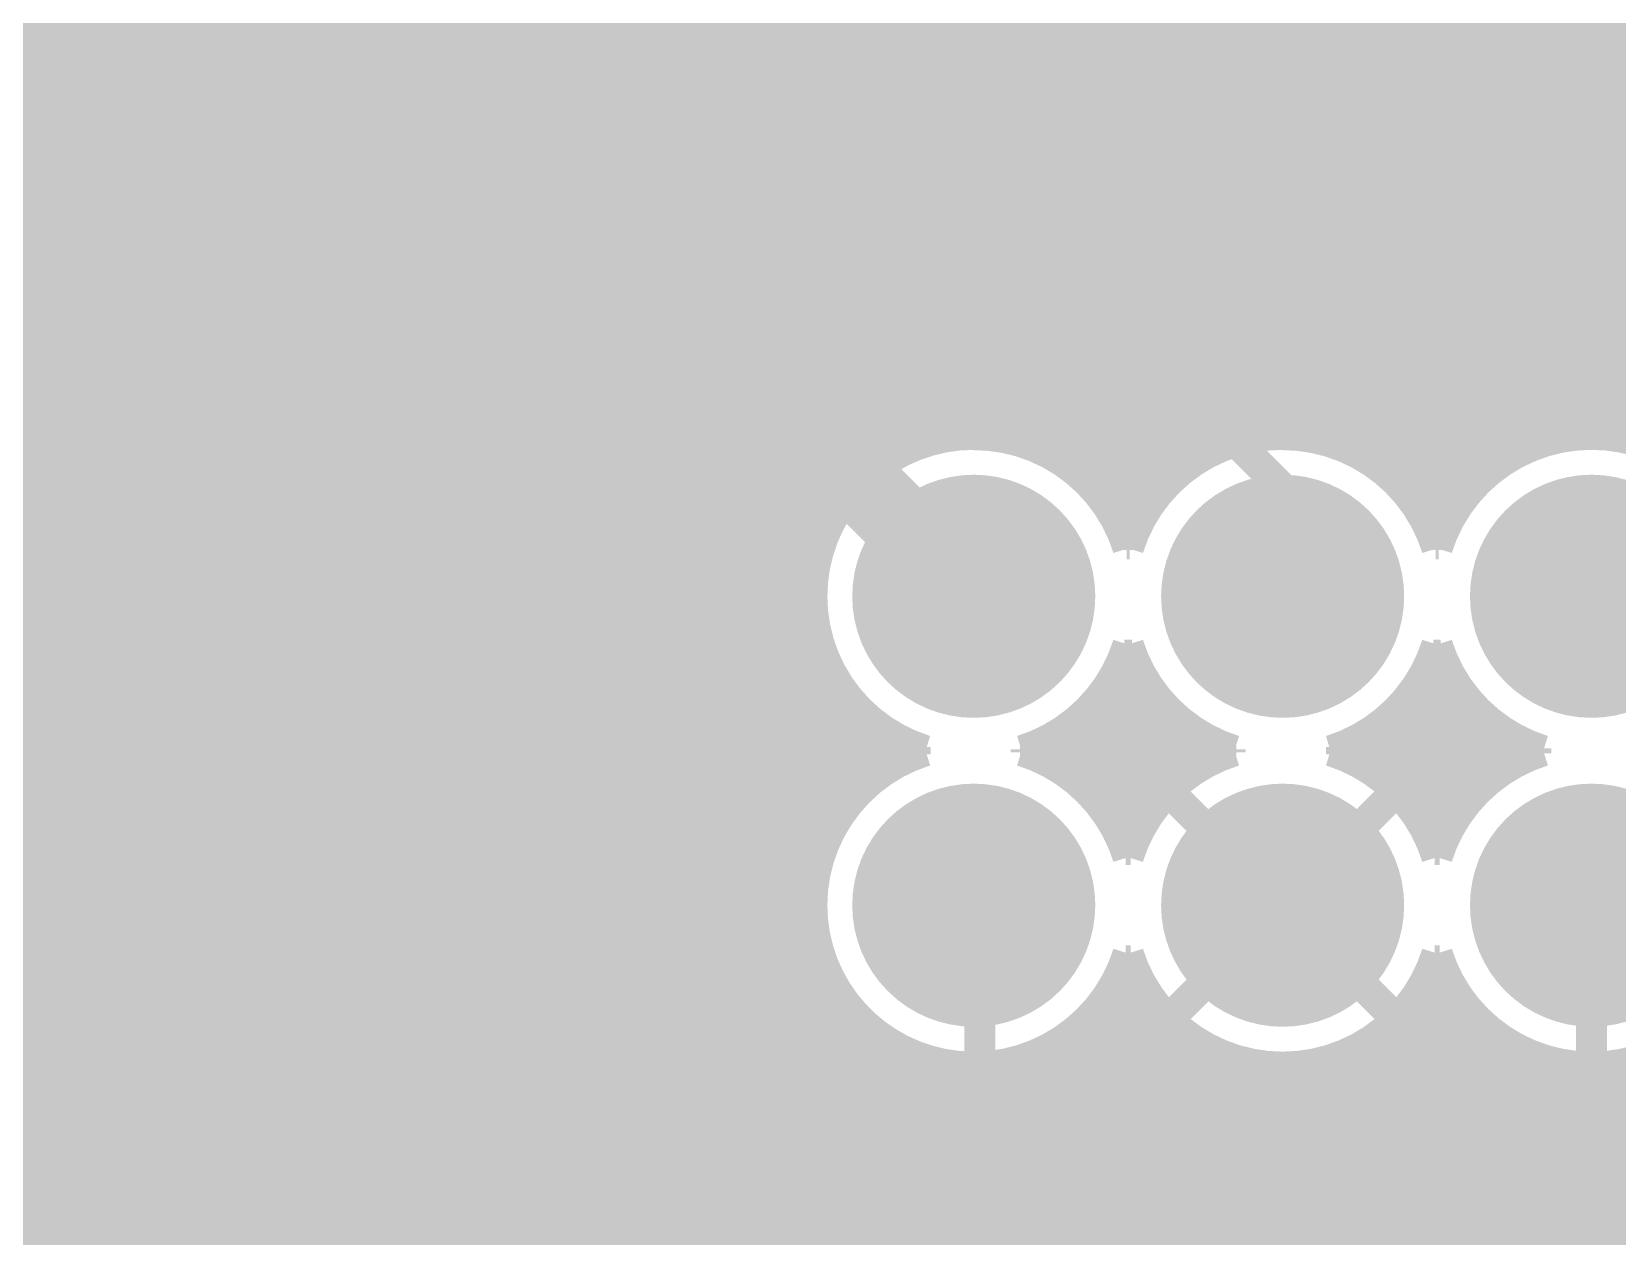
# Model space of a CAD drawing. Extents: x -5 to 208, y -5 to 206.
# Drawn here: x 30.35 to 43.39, y 139.52 to 149.42 of the extents above; entities that cross this region are included whole.
import ezdxf

# ---------------------------------------------------------------- set-up
doc = ezdxf.new("R2010")
doc.units = 0
doc.header["$MEASUREMENT"] = 0
doc.layers.get('0').update_dxf_attribs({"linetype": 'CONTINUOUS'})
for name, color, linetype in [('22-301-0_BOT', 7, 'CONTINUOUS'), ('22-301-0_DRD', 7, 'CONTINUOUS'), ('22-301-0_IN1', 1, 'CONTINUOUS'), ('22-301-0_IN2', 4, 'CONTINUOUS'), ('22-301-0_SMB', 3, 'CONTINUOUS'), ('22-301-0_SMT', 5, 'CONTINUOUS'), ('22-301-0_SST', 10, 'CONTINUOUS'), ('22-301-0_TOP', 14, 'CONTINUOUS'), ('THRUHOLE_TAP', 11, 'CONTINUOUS')]:
    doc.layers.add(name, color=color, linetype=linetype)

# ---------------------------------------------------------------- blocks, each defined once
blk = doc.blocks.new('ROUND_28')
at = {"const_width": 0.99949}
blk.add_lwpolyline([(-0.499744, 0, 1), (0.499744, 0, 1)], format="xyb", close=True, dxfattribs=at)
blk = doc.blocks.new('ROUND_80')
at = {"const_width": 0.54991}
blk.add_lwpolyline([(-0.274954, 0, 1), (0.274954, 0, 1)], format="xyb", close=True, dxfattribs=at)

msp = doc.modelspace()

# ---------------------------------------------------------------- linework, layer by layer
at = {"layer": '22-301-0_BOT', "const_width": 0.254}
for points in [[(56.134, 149.2885), (0.86614, 149.2885)], [(30.2768, 149.2885), (30.2768, 139.13612)], [(30.5054, 149.2885), (30.5054, 139.15898)], [(30.734, 149.2885), (30.734, 139.12088)], [(30.9626, 149.2885), (30.9626, 139.01166)], [(31.1912, 149.2885), (31.1912, 138.78306)], [(31.4198, 149.2885), (31.4198, 93.44406)], [(31.6484, 149.2885), (31.6484, 93.21546)], [(31.877, 149.2885), (31.877, 92.98686)], [(32.1056, 149.2885), (32.1056, 92.75826)], [(32.3342, 149.2885), (32.3342, 92.52966)], [(32.5628, 149.2885), (32.5628, 92.09278)], [(32.7914, 149.2885), (32.7914, 84.07146)], [(33.02, 149.2885), (33.02, 84.77758)], [(33.2486, 149.2885), (33.2486, 84.95538)], [(33.4772, 149.2885), (33.4772, 85.0392)], [(33.7058, 149.2885), (33.7058, 85.05698)], [(33.9344, 149.2885), (33.9344, 85.01126)], [(34.163, 149.2885), (34.163, 84.89188)], [(34.3916, 149.2885), (34.3916, 86.9823)], [(34.6202, 149.2885), (34.6202, 87.17788)], [(34.8488, 149.2885), (34.8488, 87.26932)], [(35.0774, 149.2885), (35.0774, 87.29218)], [(35.306, 149.2885), (35.306, 87.25408)], [(35.5346, 149.2885), (35.5346, 133.69036)], [(35.7632, 149.2885), (35.7632, 146.35226)], [(35.9918, 149.2885), (35.9918, 146.61642)], [(36.2204, 149.2885), (36.2204, 146.84502)], [(36.449, 149.2885), (36.449, 147.07362)], [(36.6776, 149.2885), (36.6776, 147.30222)], [(36.9062, 149.2885), (36.9062, 147.49526)], [(37.1348, 149.2885), (37.1348, 147.56892)], [(37.3634, 149.2885), (37.3634, 147.574)], [(37.592, 149.2885), (37.592, 147.574)], [(37.8206, 149.2885), (37.8206, 147.574)], [(38.0492, 149.2885), (38.0492, 147.574)], [(38.2778, 149.2885), (38.2778, 147.574)], [(38.5064, 149.2885), (38.5064, 147.574)], [(38.735, 149.2885), (38.735, 147.574)], [(38.9636, 149.2885), (38.9636, 147.574)], [(39.1922, 149.2885), (39.1922, 147.574)], [(39.4208, 149.2885), (39.4208, 147.57146)], [(39.6494, 149.2885), (39.6494, 147.50796)], [(39.878, 149.2885), (39.878, 147.32762)], [(40.1066, 149.2885), (40.1066, 147.09902)], [(40.3352, 149.2885), (40.3352, 146.87042)], [(40.5638, 149.2885), (40.5638, 146.64182)], [(40.7924, 149.2885), (40.7924, 146.41322)], [(41.021, 149.2885), (41.021, 146.23796)], [(41.2496, 149.2885), (41.2496, 146.15922)], [(41.4782, 149.2885), (41.4782, 146.03222)], [(41.7068, 149.2885), (41.7068, 145.84426)], [(41.9354, 149.2885), (41.9354, 145.6309)], [(42.164, 149.2885), (42.164, 145.89506)], [(42.3926, 149.2885), (42.3926, 146.06524)], [(42.6212, 149.2885), (42.6212, 146.17954)], [(42.8498, 149.2885), (42.8498, 146.25066)], [(43.0784, 149.2885), (43.0784, 146.28368)], [(43.307, 149.2885), (43.307, 146.28114)], [(56.134, 149.098), (-3.556, 149.098)], [(56.134, 148.8694), (13.67536, 148.8694)], [(56.16702, 148.6408), (13.98524, 148.6408)], [(56.30418, 148.4122), (14.17066, 148.4122)], [(62.738, 148.1836), (14.39926, 148.1836)], [(62.738, 147.955), (14.62786, 147.955)], [(62.738, 147.7264), (14.85646, 147.7264)], [(36.90874, 147.4978), (15.08506, 147.4978)], [(39.37, 147.574), (37.211, 147.574)], [(62.738, 147.4978), (39.67226, 147.4978)], [(36.76142, 147.38858), (35.8775, 146.50212)], [(39.82212, 147.3835), (40.95242, 146.25574)], [(36.64204, 147.2692), (15.31366, 147.2692)], [(62.738, 147.2692), (39.93642, 147.2692)], [(36.41344, 147.0406), (15.54226, 147.0406)], [(62.738, 147.0406), (40.16502, 147.0406)], [(40.64, 144.78), (40.64, 145.669), (39.37, 146.939), (37.211, 146.939), (36.322, 146.05), (36.322, 133.35)], [(36.18484, 146.812), (15.76324, 146.812)], [(62.738, 146.812), (40.39362, 146.812)], [(35.95624, 146.5834), (15.89024, 146.5834)], [(62.738, 146.5834), (40.62222, 146.5834)], [(35.76574, 146.3548), (15.93596, 146.3548)], [(62.738, 146.3548), (40.85082, 146.3548)], [(35.69208, 146.1262), (15.9385, 146.1262)], [(35.687, 146.05), (35.687, 133.92658)], [(42.49928, 146.1262), (41.31818, 146.1262)], [(35.687, 145.8976), (15.9385, 145.8976)], [(42.16654, 145.8976), (41.65092, 145.8976)], [(35.687, 145.669), (15.9385, 145.669)], [(41.9608, 145.669), (41.85666, 145.669)], [(35.687, 145.4404), (15.9385, 145.4404)], [(35.687, 145.2118), (15.9385, 145.2118)], [(35.687, 144.9832), (15.9385, 144.9832)], [(35.687, 144.7546), (15.9385, 144.7546)], [(43.18, 144.78), (44.831, 143.129), (44.831, 141.478), (43.942, 140.589), (43.942, 126.746)], [(35.687, 144.526), (15.9385, 144.526)], [(35.687, 144.2974), (15.9385, 144.2974)], [(35.687, 144.0688), (15.9385, 144.0688)], [(35.687, 143.8402), (15.9385, 143.8402)], [(39.46144, 143.8402), (39.27856, 143.8402)], [(39.4208, 143.891), (39.4208, 143.12646)], [(42.00144, 143.8402), (41.81856, 143.8402)], [(41.9354, 143.9291), (41.9354, 143.0909)], [(39.1922, 143.74114), (39.1922, 143.27886)], [(41.7068, 143.7132), (41.7068, 143.30426)], [(35.687, 143.6116), (15.9639, 143.6116)], [(39.6875, 143.6116), (39.0525, 143.6116)], [(39.6494, 143.64208), (39.6494, 143.37538)], [(42.2275, 143.6116), (41.5925, 143.6116)], [(42.164, 143.66494), (42.164, 143.35506)], [(38.9636, 143.54302), (38.9636, 143.47444)], [(41.4782, 143.52524), (41.4782, 143.49222)], [(35.687, 143.383), (15.96136, 143.383)], [(39.65702, 143.383), (39.08298, 143.383)], [(39.5732, 143.3068), (40.64, 142.24)], [(41.7068, 143.3068), (40.64, 142.24)], [(42.19702, 143.383), (41.62298, 143.383)], [(35.687, 143.1544), (15.89278, 143.1544)], [(39.44112, 143.1544), (39.29888, 143.1544)], [(41.98112, 143.1544), (41.83888, 143.1544)], [(35.687, 142.9258), (15.74038, 142.9258)], [(35.687, 142.6972), (15.46606, 142.6972)], [(35.687, 142.4686), (15.23746, 142.4686)], [(35.687, 142.24), (15.0495, 142.24)], [(38.1508, 133.4262), (38.1508, 142.1892), (38.1, 142.24)], [(39.5732, 141.1732), (40.64, 142.24)], [(41.7068, 141.1732), (40.64, 142.24)], [(43.18, 142.24), (43.18, 131.7244)], [(35.687, 142.0114), (15.0495, 142.0114)], [(35.687, 141.7828), (15.0495, 141.7828)], [(35.687, 141.5542), (15.0495, 141.5542)], [(39.4208, 141.351), (39.4208, 94.83598)], [(41.9354, 141.3891), (41.9354, 90.62466)], [(35.687, 141.3256), (15.0495, 141.3256)], [(36.957, 141.25702), (36.957, 133.92658)], [(39.44112, 141.3256), (39.29888, 141.3256)], [(41.98112, 141.3256), (41.83888, 141.3256)], [(35.687, 141.097), (15.0495, 141.097)], [(37.11702, 141.097), (36.957, 141.097)], [(39.65702, 141.097), (39.08298, 141.097)], [(39.1922, 141.20114), (39.1922, 94.8182)], [(39.6494, 141.10208), (39.6494, 94.79026)], [(42.19702, 141.097), (41.62298, 141.097)], [(41.7068, 141.1732), (41.7068, 90.39606)], [(42.164, 141.12494), (42.164, 90.73388)], [(37.1348, 141.08176), (37.1348, 133.62432)], [(38.9636, 141.00302), (38.9636, 133.70052)], [(41.4782, 140.98524), (41.4782, 71.6915)], [(35.687, 140.8684), (15.0495, 140.8684)], [(37.47262, 140.8684), (36.957, 140.8684)], [(37.3634, 140.92428), (37.3634, 133.76656)], [(37.5158, 140.85062), (37.5158, 134.00278)], [(38.7858, 140.89634), (38.7858, 134.00278)], [(40.01262, 140.8684), (38.7858, 140.8684)], [(39.878, 140.93952), (39.878, 94.67088)], [(40.1066, 140.8303), (40.1066, 94.41942)], [(41.2496, 140.86078), (41.2496, 71.6915)], [(42.545, 140.8684), (41.26484, 140.8684)], [(42.3926, 140.95476), (42.3926, 132.06476)], [(42.545, 140.87094), (42.545, 132.30098)], [(40.3352, 140.76172), (40.3352, 72.54494)], [(40.5638, 140.73378), (40.5638, 72.40524)], [(40.7924, 140.73886), (40.7924, 72.09536)], [(41.021, 140.7795), (41.021, 71.6915)], [(35.687, 140.6398), (15.0495, 140.6398)], [(37.5158, 140.6398), (36.957, 140.6398)], [(42.545, 140.6398), (38.7858, 140.6398)], [(35.687, 140.4112), (15.0495, 140.4112)], [(37.5158, 140.4112), (36.957, 140.4112)], [(42.545, 140.4112), (38.7858, 140.4112)], [(35.687, 140.1826), (15.0495, 140.1826)], [(37.5158, 140.1826), (36.957, 140.1826)], [(42.545, 140.1826), (38.7858, 140.1826)], [(35.687, 139.954), (15.0495, 139.954)], [(37.5158, 139.954), (36.957, 139.954)], [(42.545, 139.954), (38.7858, 139.954)], [(35.687, 139.7254), (17.10436, 139.7254)], [(37.5158, 139.7254), (36.957, 139.7254)], [(42.545, 139.7254), (38.7858, 139.7254)], [(35.687, 139.4968), (17.41424, 139.4968)], [(37.5158, 139.4968), (36.957, 139.4968)], [(42.545, 139.4968), (38.7858, 139.4968)]]:
    msp.add_lwpolyline(points, dxfattribs=at)
for points in [[(37.211, 147.574, 0.1989129), (36.76199, 147.38801)], [(39.81958, 147.38858, 0.1989124), (39.37, 147.5748)], [(39.81958, 147.38858, 0.1989124), (39.37, 147.5748)], [(35.87242, 146.49958, 0.1989124), (35.6862, 146.05)], [(35.87242, 146.49958, 0.1989124), (35.6862, 146.05)], [(41.91, 145.5928, 0.2008525), (40.95229, 146.25513)], [(43.18, 146.28876, 0.2557373), (41.90921, 145.5933)], [(44.68876, 144.78, 0.4142136), (43.18, 146.28876)], [(38.9128, 143.51, 0.1084649), (39.37, 143.9672)], [(39.37, 143.9672, 0.1084649), (39.8272, 143.51)], [(41.4528, 143.51, 0.1084649), (41.91, 143.9672)], [(41.91, 143.9672, 0.1084649), (42.3672, 143.51)], [(39.37, 143.0528, 0.1084649), (38.9128, 143.51)], [(39.8272, 143.51, 0.1084649), (39.37, 143.0528)], [(41.91, 143.0528, 0.1084649), (41.4528, 143.51)], [(42.3672, 143.51, 0.1084649), (41.91, 143.0528)], [(38.7858, 140.89634, 0.1331669), (39.37061, 141.42681)], [(39.37, 141.4272, 0.2557369), (40.64, 140.73217)], [(40.64, 140.73124, 0.2557368), (41.91079, 141.4267)], [(41.91, 141.4272, 0.1427567), (42.54556, 140.87214)], [(36.957, 141.25702, 0.1161412), (37.51567, 140.8503)]]:
    msp.add_lwpolyline(points, format="xyb", dxfattribs=at)
at = {"layer": '22-301-0_DRD', "const_width": 0.254}
for points in [[(37.465, 145.415), (37.465, 144.145)], [(38.735, 145.415), (37.465, 145.415)], [(38.735, 145.415), (37.465, 144.145)], [(38.735, 144.145), (37.465, 145.415)], [(38.735, 144.145), (38.735, 145.415)], [(40.005, 145.415), (40.005, 144.145)], [(41.275, 145.415), (40.005, 145.415)], [(41.275, 145.415), (40.005, 144.145)], [(41.275, 144.145), (40.005, 145.415)], [(41.275, 144.145), (41.275, 145.415)], [(42.545, 145.415), (42.545, 144.145)], [(43.815, 145.415), (42.545, 145.415)], [(43.815, 145.415), (42.545, 144.145)], [(43.815, 144.145), (42.545, 145.415)], [(37.465, 144.145), (38.735, 144.145)], [(40.005, 144.145), (41.275, 144.145)], [(42.545, 144.145), (43.815, 144.145)], [(37.465, 142.875), (37.465, 141.605)], [(38.735, 142.875), (37.465, 142.875)], [(38.735, 142.875), (37.465, 141.605)], [(38.735, 141.605), (37.465, 142.875)], [(38.735, 141.605), (38.735, 142.875)], [(40.005, 142.875), (40.005, 141.605)], [(41.275, 142.875), (40.005, 142.875)], [(41.275, 142.875), (40.005, 141.605)], [(41.275, 141.605), (40.005, 142.875)], [(41.275, 141.605), (41.275, 142.875)], [(42.545, 142.875), (42.545, 141.605)], [(43.815, 142.875), (42.545, 142.875)], [(43.815, 142.875), (42.545, 141.605)], [(43.815, 141.605), (42.545, 142.875)], [(37.465, 141.605), (38.735, 141.605)], [(40.005, 141.605), (41.275, 141.605)], [(42.545, 141.605), (43.815, 141.605)]]:
    msp.add_lwpolyline(points, dxfattribs=at)
at = {"layer": '22-301-0_IN1', "const_width": 0.254}
for points in [[(31.2928, 165.608), (31.2928, 108.8898)], [(31.5214, 165.608), (31.5214, 109.1184)], [(31.75, 165.608), (31.75, 109.347)], [(31.9786, 165.608), (31.9786, 109.5756)], [(32.2072, 165.608), (32.2072, 109.8042)], [(32.4358, 165.608), (32.4358, 110.0328)], [(34.036, 165.608), (34.036, 111.633)], [(34.2646, 165.608), (34.2646, 111.8616)], [(34.4932, 165.608), (34.4932, 112.0902)], [(34.7218, 165.608), (34.7218, 112.268)], [(37.6936, 165.608), (37.6936, 146.04492)], [(37.9222, 165.608), (37.9222, 146.09826)], [(38.1508, 165.608), (38.1508, 146.10842)], [(38.3794, 165.608), (38.3794, 146.08048)], [(38.608, 165.608), (38.608, 146.00936)], [(38.8366, 165.608), (38.8366, 145.88744)], [(39.0652, 165.608), (39.0652, 145.6944)], [(39.2938, 165.608), (39.2938, 145.36674)], [(39.5224, 165.608), (39.5224, 145.50136)], [(39.751, 165.608), (39.751, 145.76806)], [(39.9796, 165.608), (39.9796, 145.93316)], [(40.2082, 165.608), (40.2082, 146.0373)], [(40.4368, 165.608), (40.4368, 146.09318)], [(40.6654, 165.608), (40.6654, 146.10842)], [(40.894, 165.608), (40.894, 146.08556)], [(41.1226, 165.608), (41.1226, 146.01952)], [(41.3512, 165.608), (41.3512, 145.90268)], [(41.5798, 165.608), (41.5798, 145.7198)], [(41.8084, 165.608), (41.8084, 145.415)], [(42.037, 165.608), (42.037, 145.46072)], [(42.2656, 165.608), (42.2656, 145.7452)], [(42.4942, 165.608), (42.4942, 145.92046)], [(42.7228, 165.608), (42.7228, 146.02968)], [(42.9514, 165.608), (42.9514, 146.09064)], [(43.18, 165.608), (43.18, 146.11096)], [(43.4086, 165.608), (43.4086, 146.09064)], [(34.9504, 163.01974), (34.9504, 112.268)], [(36.0934, 162.90036), (36.0934, 133.99008)], [(35.179, 162.75812), (35.179, 112.39246)], [(35.4076, 162.65906), (35.4076, 112.4712)], [(35.6362, 162.64636), (35.6362, 112.4712)], [(35.8648, 162.71494), (35.8648, 133.85292)], [(33.8074, 154.90444), (33.8074, 111.4044)], [(32.6644, 154.58694), (32.6644, 110.2614)], [(33.5788, 154.54122), (33.5788, 111.1758)], [(32.893, 154.43708), (32.893, 110.49)], [(33.1216, 154.38628), (33.1216, 110.7186)], [(33.3502, 154.41676), (33.3502, 110.9472)], [(37.465, 153.29916), (37.465, 145.9484)], [(31.0642, 153.19502), (31.0642, 138.65098)], [(36.322, 153.09088), (36.322, 134.03072)], [(30.8356, 152.96388), (30.8356, 138.88212)], [(37.2364, 152.9969), (37.2364, 145.79092)], [(30.3784, 152.8699), (30.3784, 138.97356)], [(30.607, 152.87498), (30.607, 138.97102)], [(36.5506, 152.92324), (36.5506, 133.99008)], [(36.7792, 152.86482), (36.7792, 144.93748)], [(37.0078, 152.88514), (37.0078, 145.53946)], [(55.88, 149.4028), (-2.54, 149.4028)], [(55.88, 149.1742), (-2.54, 149.1742)], [(55.88, 148.9456), (-2.54, 148.9456)], [(55.88, 148.717), (13.5763, 148.717)], [(55.88, 148.4884), (13.87856, 148.4884)], [(55.88, 148.2598), (13.99032, 148.2598)], [(55.88, 148.0312), (14.01318, 148.0312)], [(66.6369, 147.8026), (13.95476, 147.8026)], [(63.89116, 147.574), (13.78712, 147.574)], [(63.5889, 147.3454), (13.61694, 147.3454)], [(63.47714, 147.1168), (13.62964, 147.1168)], [(63.45682, 146.8882), (13.56106, 146.8882)], [(63.51524, 146.6596), (13.37564, 146.6596)], [(63.68288, 146.431), (9.5758, 146.431)], [(65.49136, 146.2024), (9.5123, 146.2024)], [(37.51326, 145.9738), (9.398, 145.9738)], [(40.05326, 145.9738), (38.68674, 145.9738)], [(42.59326, 145.9738), (41.22674, 145.9738)], [(37.1856, 145.7452), (9.21766, 145.7452)], [(39.7256, 145.7452), (39.0144, 145.7452)], [(42.2656, 145.7452), (41.5544, 145.7452)], [(36.99256, 145.5166), (8.92302, 145.5166)], [(39.53256, 145.5166), (39.20744, 145.5166)], [(42.07256, 145.5166), (41.74744, 145.5166)], [(36.87064, 145.288), (-2.54, 145.288)], [(39.41064, 145.288), (39.32936, 145.288)], [(41.95064, 145.288), (41.86936, 145.288)], [(36.79952, 145.0594), (-2.54, 145.0594)], [(36.77158, 144.8308), (-2.54, 144.8308)], [(36.7792, 144.62252), (36.7792, 142.39748)], [(36.78174, 144.6022), (-2.54, 144.6022)], [(36.83254, 144.3736), (-2.54, 144.3736)], [(36.9316, 144.145), (15.3543, 144.145)], [(39.4716, 144.145), (39.2684, 144.145)], [(39.2938, 144.19326), (39.2938, 142.82674)], [(42.0116, 144.145), (41.8084, 144.145)], [(41.8084, 144.145), (41.8084, 142.875)], [(42.037, 144.09928), (42.037, 142.92072)], [(37.0078, 144.02054), (37.0078, 142.99946)], [(39.5224, 144.05864), (39.5224, 142.96136)], [(37.08908, 143.9164), (15.65656, 143.9164)], [(39.0652, 143.8656), (39.0652, 143.1544)], [(39.62908, 143.9164), (39.11092, 143.9164)], [(41.5798, 143.83766), (41.5798, 143.1798)], [(42.16908, 143.9164), (41.65092, 143.9164)], [(37.2364, 143.76908), (37.2364, 143.25092)], [(39.751, 143.7894), (39.751, 143.22806)], [(42.2656, 143.8148), (42.2656, 143.2052)], [(37.34054, 143.6878), (15.76832, 143.6878)], [(37.465, 143.6116), (37.465, 143.4084)], [(38.8366, 143.67256), (38.8366, 143.34744)], [(39.88054, 143.6878), (38.85946, 143.6878)], [(39.9796, 143.6243), (39.9796, 143.39316)], [(41.3512, 143.65478), (41.3512, 143.36268)], [(42.42054, 143.6878), (41.39946, 143.6878)], [(42.4942, 143.63954), (42.4942, 143.38046)], [(37.5666, 143.4592), (15.79118, 143.4592)], [(38.608, 143.55064), (38.608, 143.46936)], [(40.1066, 143.4592), (38.63086, 143.4592)], [(40.2082, 143.5227), (40.2082, 143.4973)], [(41.1226, 143.54048), (41.1226, 143.47952)], [(42.6466, 143.4592), (41.17086, 143.4592)], [(42.7228, 143.53032), (42.7228, 143.48968)], [(37.211, 143.2306), (15.73276, 143.2306)], [(39.751, 143.2306), (38.98646, 143.2306)], [(39.7002, 143.1798), (40.64, 142.24)], [(41.5798, 143.1798), (40.64, 142.24)], [(42.291, 143.2306), (41.52646, 143.2306)], [(37.01034, 143.002), (15.56512, 143.002)], [(39.55034, 143.002), (39.18966, 143.002)], [(42.09034, 143.002), (41.72966, 143.002)], [(36.8808, 142.7734), (-2.54, 142.7734)], [(39.4208, 142.7734), (39.3192, 142.7734)], [(41.9608, 142.7734), (41.8592, 142.7734)], [(36.8046, 142.5448), (-2.54, 142.5448)], [(36.77158, 142.3162), (-2.54, 142.3162)], [(39.7002, 141.3002), (40.64, 142.24)], [(41.5798, 141.3002), (40.64, 142.24)], [(36.7792, 142.0876), (-2.54, 142.0876)], [(36.7792, 142.08252), (36.7792, 133.85292)], [(36.82492, 141.859), (-2.54, 141.859)], [(36.91636, 141.6304), (-2.54, 141.6304)], [(39.45636, 141.6304), (39.2811, 141.6304)], [(39.2938, 141.65326), (39.2938, 112.4712)], [(41.99636, 141.6304), (41.8211, 141.6304)], [(37.0078, 141.48054), (37.0078, 112.4712)], [(39.5224, 141.51864), (39.5224, 112.4712)], [(41.8084, 141.605), (41.8084, 112.4712)], [(42.037, 141.55928), (42.037, 112.4712)], [(37.06622, 141.4018), (12.44092, 141.4018)], [(39.60622, 141.4018), (39.13124, 141.4018)], [(42.14622, 141.4018), (41.67124, 141.4018)], [(37.2364, 141.22908), (37.2364, 112.4712)], [(39.0652, 141.3256), (39.0652, 112.4712)], [(39.751, 141.2494), (39.751, 112.4712)], [(41.5798, 141.29766), (41.5798, 112.4712)], [(42.2656, 141.2748), (42.2656, 112.4712)], [(37.30498, 141.1732), (12.60856, 141.1732)], [(38.8366, 141.13256), (38.8366, 112.4712)], [(39.84498, 141.1732), (38.89502, 141.1732)], [(41.3512, 141.11478), (41.3512, 112.4712)], [(42.38498, 141.1732), (41.43502, 141.1732)], [(42.4942, 141.09954), (42.4942, 112.4712)], [(37.465, 141.0716), (37.465, 112.4712)], [(37.6936, 140.97254), (37.6936, 133.92912)], [(38.608, 141.01064), (38.608, 133.92912)], [(39.9796, 141.0843), (39.9796, 112.4712)], [(40.2082, 140.9827), (40.2082, 112.4712)], [(41.1226, 141.00048), (41.1226, 112.4712)], [(42.7228, 140.99032), (42.7228, 132.22732)], [(37.79774, 140.9446), (12.66698, 140.9446)], [(37.9222, 140.92174), (37.9222, 134.06628)], [(38.1508, 140.91158), (38.1508, 134.10692)], [(38.3794, 140.93952), (38.3794, 134.06628)], [(40.33774, 140.9446), (38.40226, 140.9446)], [(40.4368, 140.92428), (40.4368, 112.4712)], [(40.6654, 140.90904), (40.6654, 112.4712)], [(40.894, 140.93444), (40.894, 112.4712)], [(42.87774, 140.9446), (40.94226, 140.9446)], [(42.9514, 140.92936), (42.9514, 132.36448)], [(43.18, 140.90904), (43.18, 132.40512)], [(43.4086, 140.92936), (43.4086, 132.36448)], [(71.85406, 140.9446), (43.48226, 140.9446)], [(71.95312, 140.716), (12.64412, 140.716)], [(72.21474, 140.4874), (12.53236, 140.4874)], [(79.883, 140.2588), (12.2301, 140.2588)], [(79.883, 140.0302), (-2.54, 140.0302)], [(67.46494, 139.8016), (-2.54, 139.8016)], [(67.31508, 139.573), (17.0053, 139.573)]]:
    msp.add_lwpolyline(points, dxfattribs=at)
for points in [[(38.1, 146.11096, 0.4142136), (36.76904, 144.78)], [(39.37, 145.1737, 0.3286705), (38.1, 146.10842)], [(40.64, 146.11096, 0.3286704), (39.37, 145.1737)], [(41.91, 145.1737, 0.3286705), (40.64, 146.10842)], [(43.18, 146.11096, 0.3286704), (41.91, 145.1737)], [(44.51096, 144.78, 0.4142136), (43.18, 146.11096)], [(36.76904, 144.78, 0.328165), (37.70376, 143.51)], [(38.4937, 143.51, 0.246774), (39.36928, 144.38398)], [(39.37, 144.38376, 0.2462906), (40.24376, 143.51)], [(41.0337, 143.51, 0.246774), (41.90928, 144.38398)], [(41.91, 144.38376, 0.2462906), (42.78376, 143.51)], [(37.70376, 143.51, 0.3281646), (36.76904, 142.24)], [(39.37, 142.6337, 0.2472579), (38.4937, 143.51)], [(40.24376, 143.51, 0.2467747), (39.36928, 142.63392)], [(41.91, 142.6337, 0.2472579), (41.0337, 143.51)], [(42.78376, 143.51, 0.2467747), (41.90928, 142.63392)], [(36.76904, 142.24, 0.4142136), (38.1, 140.90904)], [(43.18, 140.90904, 0.4142136), (44.51096, 142.24)], [(38.1, 140.90904, 0.328165), (39.37, 141.84376)], [(39.37, 141.84376, 0.3281646), (40.64, 140.90904)], [(40.64, 140.90904, 0.328165), (41.91, 141.84376)], [(41.91, 141.84376, 0.3281646), (43.18, 140.90904)]]:
    msp.add_lwpolyline(points, format="xyb", dxfattribs=at)
at = {"layer": '22-301-0_IN2', "const_width": 0.254}
for points in [[(31.2928, 165.608), (31.2928, 139.7762)], [(31.5214, 165.608), (31.5214, 139.7762)], [(31.75, 165.608), (31.75, 139.7762)], [(31.9786, 165.608), (31.9786, 139.7762)], [(32.2072, 165.608), (32.2072, 139.7762)], [(32.4358, 165.608), (32.4358, 139.7762)], [(32.6644, 154.58694), (32.6644, 139.7762)], [(33.5788, 154.54122), (33.5788, 139.7762)], [(33.8074, 154.6098), (33.8074, 139.7762)], [(34.036, 154.6098), (34.036, 139.7762)], [(34.2646, 154.6098), (34.2646, 139.7762)], [(34.4932, 154.6098), (34.4932, 139.7762)], [(34.7218, 154.6098), (34.7218, 139.7762)], [(34.9504, 154.6098), (34.9504, 139.7762)], [(35.179, 154.6098), (35.179, 139.7762)], [(35.4076, 154.6098), (35.4076, 139.7762)], [(35.6362, 154.6098), (35.6362, 139.7762)], [(35.8648, 154.6098), (35.8648, 139.7762)], [(36.0934, 154.6098), (36.0934, 139.7762)], [(37.6936, 154.6098), (37.6936, 146.04492)], [(37.9222, 154.6098), (37.9222, 146.09826)], [(38.1508, 154.6098), (38.1508, 146.10842)], [(38.3794, 154.6098), (38.3794, 146.08048)], [(38.608, 154.6098), (38.608, 146.00936)], [(38.8366, 154.6098), (38.8366, 145.88744)], [(39.0652, 154.6098), (39.0652, 145.6944)], [(39.2938, 154.6098), (39.2938, 145.36674)], [(39.5224, 154.6098), (39.5224, 145.50136)], [(39.751, 154.6098), (39.751, 145.76806)], [(39.9796, 154.6098), (39.9796, 145.93316)], [(40.2082, 154.6098), (40.2082, 146.0373)], [(40.4368, 154.6098), (40.4368, 146.09318)], [(40.6654, 154.6098), (40.6654, 146.10842)], [(40.894, 154.6098), (40.894, 146.08556)], [(41.1226, 154.6098), (41.1226, 146.01952)], [(41.3512, 154.6098), (41.3512, 145.90268)], [(41.5798, 154.6098), (41.5798, 145.7198)], [(41.8084, 154.6098), (41.8084, 145.415)], [(42.037, 154.6098), (42.037, 145.46072)], [(42.2656, 154.6098), (42.2656, 145.7452)], [(42.4942, 154.6098), (42.4942, 145.92046)], [(42.7228, 154.6098), (42.7228, 146.02968)], [(42.9514, 154.6098), (42.9514, 146.09064)], [(43.18, 154.6098), (43.18, 146.11096)], [(43.4086, 154.6098), (43.4086, 146.09064)], [(32.893, 154.43708), (32.893, 139.7762)], [(33.1216, 154.38628), (33.1216, 139.7762)], [(33.3502, 154.41676), (33.3502, 139.7762)], [(37.465, 153.29916), (37.465, 145.9484)], [(31.0642, 153.19502), (31.0642, 139.7762)], [(36.322, 153.09088), (36.322, 139.7762)], [(30.8356, 152.96388), (30.8356, 139.7762)], [(37.2364, 152.9969), (37.2364, 145.79092)], [(30.3784, 152.8699), (30.3784, 139.7762)], [(30.607, 152.87498), (30.607, 139.7762)], [(36.5506, 152.92324), (36.5506, 139.7762)], [(36.7792, 152.86482), (36.7792, 144.93748)], [(37.0078, 152.88514), (37.0078, 145.53946)], [(55.88, 149.3266), (-2.54, 149.3266)], [(55.88, 149.098), (-2.54, 149.098)], [(55.88, 148.8694), (-2.54, 148.8694)], [(55.88, 148.6408), (13.72108, 148.6408)], [(55.88, 148.4122), (13.92936, 148.4122)], [(55.88, 148.1836), (14.00556, 148.1836)], [(55.88, 147.955), (14.00302, 147.955)], [(66.70294, 147.7264), (13.91412, 147.7264)], [(63.74638, 147.4978), (13.68298, 147.4978)], [(63.54064, 147.2692), (13.62964, 147.2692)], [(63.4619, 147.0406), (13.61694, 147.0406)], [(63.46698, 146.812), (13.51788, 146.812)], [(63.55588, 146.5834), (13.25372, 146.5834)], [(63.78702, 146.3548), (9.56056, 146.3548)], [(65.41008, 146.1262), (9.47928, 146.1262)], [(37.37864, 145.8976), (9.3472, 145.8976)], [(39.91864, 145.8976), (38.82136, 145.8976)], [(42.45864, 145.8976), (41.36136, 145.8976)], [(37.1094, 145.669), (9.13892, 145.669)], [(39.6494, 145.669), (39.08806, 145.669)], [(42.1894, 145.669), (41.62806, 145.669)], [(36.9443, 145.4404), (8.76808, 145.4404)], [(39.4843, 145.4404), (39.25316, 145.4404)], [(42.0243, 145.4404), (41.79316, 145.4404)], [(36.8427, 145.2118), (-2.54, 145.2118)], [(39.3827, 145.2118), (39.3573, 145.2118)], [(41.9227, 145.2118), (41.8973, 145.2118)], [(36.78428, 144.9832), (-2.54, 144.9832)], [(36.76904, 144.7546), (-2.54, 144.7546)], [(36.7792, 144.62252), (36.7792, 142.39748)], [(36.79444, 144.526), (-2.54, 144.526)], [(36.86048, 144.2974), (-2.54, 144.2974)], [(39.40048, 144.2974), (39.33952, 144.2974)], [(41.94048, 144.2974), (41.87952, 144.2974)], [(39.2938, 144.19326), (39.2938, 142.82674)], [(41.8084, 144.145), (41.8084, 142.875)], [(42.037, 144.09928), (42.037, 142.92072)], [(36.97478, 144.0688), (15.49908, 144.0688)], [(37.0078, 144.02054), (37.0078, 142.99946)], [(39.51478, 144.0688), (39.22268, 144.0688)], [(39.5224, 144.05864), (39.5224, 142.96136)], [(42.05478, 144.0688), (41.76268, 144.0688)], [(37.15766, 143.8402), (15.70736, 143.8402)], [(39.69766, 143.8402), (39.0398, 143.8402)], [(39.0652, 143.8656), (39.0652, 143.1544)], [(42.23766, 143.8402), (41.5798, 143.8402)], [(41.5798, 143.83766), (41.5798, 143.1798)], [(37.2364, 143.76908), (37.2364, 143.25092)], [(39.751, 143.7894), (39.751, 143.22806)], [(42.2656, 143.8148), (42.2656, 143.2052)], [(37.465, 143.6116), (15.78356, 143.6116)], [(37.465, 143.6116), (37.465, 143.4084)], [(40.005, 143.6116), (38.735, 143.6116)], [(38.8366, 143.67256), (38.8366, 143.34744)], [(39.9796, 143.6243), (39.9796, 143.39316)], [(42.545, 143.6116), (41.275, 143.6116)], [(41.3512, 143.65478), (41.3512, 143.36268)], [(42.4942, 143.63954), (42.4942, 143.38046)], [(38.608, 143.55064), (38.608, 143.46936)], [(40.2082, 143.5227), (40.2082, 143.4973)], [(41.1226, 143.54048), (41.1226, 143.47952)], [(42.7228, 143.53032), (42.7228, 143.48968)], [(37.41928, 143.383), (15.78102, 143.383)], [(39.95928, 143.383), (38.78072, 143.383)], [(42.49928, 143.383), (41.32072, 143.383)], [(39.7002, 143.1798), (40.64, 142.24)], [(41.5798, 143.1798), (40.64, 142.24)], [(37.1348, 143.1544), (15.69212, 143.1544)], [(39.6748, 143.1544), (39.0652, 143.1544)], [(42.2148, 143.1544), (41.6052, 143.1544)], [(36.95954, 142.9258), (15.46098, 142.9258)], [(39.49954, 142.9258), (39.24046, 142.9258)], [(42.03954, 142.9258), (41.78046, 142.9258)], [(36.85032, 142.6972), (-2.54, 142.6972)], [(39.39032, 142.6972), (39.34968, 142.6972)], [(41.93032, 142.6972), (41.88968, 142.6972)], [(36.78936, 142.4686), (-2.54, 142.4686)], [(36.76904, 142.24), (-2.54, 142.24)], [(39.7002, 141.3002), (40.64, 142.24)], [(41.5798, 141.3002), (40.64, 142.24)], [(36.78936, 142.0114), (-2.54, 142.0114)], [(36.7792, 142.08252), (36.7792, 139.7762)], [(36.85032, 141.7828), (-2.54, 141.7828)], [(39.39032, 141.7828), (39.34968, 141.7828)], [(41.93032, 141.7828), (41.88968, 141.7828)], [(39.2938, 141.65326), (39.2938, 139.7762)], [(36.95954, 141.5542), (12.14882, 141.5542)], [(37.0078, 141.48054), (37.0078, 139.7762)], [(39.49954, 141.5542), (39.24046, 141.5542)], [(39.5224, 141.51864), (39.5224, 139.7762)], [(42.03954, 141.5542), (41.78046, 141.5542)], [(41.8084, 141.605), (41.8084, 139.7762)], [(42.037, 141.55928), (42.037, 139.7762)], [(37.1348, 141.3256), (12.51458, 141.3256)], [(37.2364, 141.22908), (37.2364, 139.7762)], [(39.6748, 141.3256), (39.0652, 141.3256)], [(39.0652, 141.3256), (39.0652, 139.7762)], [(39.751, 141.2494), (39.751, 139.7762)], [(41.5798, 141.29766), (41.5798, 139.7762)], [(42.2148, 141.3256), (41.6052, 141.3256)], [(42.2656, 141.2748), (42.2656, 139.7762)], [(37.41928, 141.097), (12.6365, 141.097)], [(39.95928, 141.097), (38.78072, 141.097)], [(38.8366, 141.13256), (38.8366, 139.7762)], [(42.49928, 141.097), (41.32072, 141.097)], [(41.3512, 141.11478), (41.3512, 139.7762)], [(42.4942, 141.09954), (42.4942, 139.7762)], [(37.465, 141.0716), (37.465, 139.7762)], [(37.6936, 140.97254), (37.6936, 139.7762)], [(38.608, 141.01064), (38.608, 139.7762)], [(39.9796, 141.0843), (39.9796, 139.7762)], [(40.2082, 140.9827), (40.2082, 139.7762)], [(41.1226, 141.00048), (41.1226, 139.7762)], [(42.7228, 140.99032), (42.7228, 139.7762)], [(71.87692, 140.8684), (12.66698, 140.8684)], [(37.9222, 140.92174), (37.9222, 139.7762)], [(38.1508, 140.91158), (38.1508, 139.7762)], [(38.3794, 140.93952), (38.3794, 139.7762)], [(40.4368, 140.92428), (40.4368, 139.7762)], [(40.6654, 140.90904), (40.6654, 139.7762)], [(40.894, 140.93444), (40.894, 139.7762)], [(42.9514, 140.92936), (42.9514, 139.7762)], [(43.18, 140.90904), (43.18, 139.7762)], [(43.4086, 140.92936), (43.4086, 139.7762)], [(72.01408, 140.6398), (12.61872, 140.6398)], [(79.883, 140.4112), (12.46632, 140.4112)], [(71.08698, 140.1826), (-2.54, 140.1826)], [(67.70116, 139.954), (-2.54, 139.954)], [(67.44208, 139.7762), (18.923, 139.7762)]]:
    msp.add_lwpolyline(points, dxfattribs=at)
for points in [[(38.1, 146.11096, 0.4142136), (36.76904, 144.78)], [(39.37, 145.1737, 0.3286705), (38.1, 146.10842)], [(40.64, 146.11096, 0.3286704), (39.37, 145.1737)], [(41.91, 145.1737, 0.3286705), (40.64, 146.10842)], [(43.18, 146.11096, 0.3286704), (41.91, 145.1737)], [(44.51096, 144.78, 0.4142136), (43.18, 146.11096)], [(36.76904, 144.78, 0.328165), (37.70376, 143.51)], [(38.4937, 143.51, 0.246774), (39.36928, 144.38398)], [(39.37, 144.38376, 0.2462906), (40.24376, 143.51)], [(41.0337, 143.51, 0.246774), (41.90928, 144.38398)], [(41.91, 144.38376, 0.2462906), (42.78376, 143.51)], [(37.70376, 143.51, 0.3281646), (36.76904, 142.24)], [(39.37, 142.6337, 0.2472579), (38.4937, 143.51)], [(40.24376, 143.51, 0.2467747), (39.36928, 142.63392)], [(41.91, 142.6337, 0.2472579), (41.0337, 143.51)], [(42.78376, 143.51, 0.2467747), (41.90928, 142.63392)], [(36.76904, 142.24, 0.4142136), (38.1, 140.90904)], [(43.18, 140.90904, 0.4142136), (44.51096, 142.24)], [(38.1, 140.90904, 0.328165), (39.37, 141.84376)], [(39.37, 141.84376, 0.3281646), (40.64, 140.90904)], [(40.64, 140.90904, 0.328165), (41.91, 141.84376)], [(41.91, 141.84376, 0.3281646), (43.18, 140.90904)]]:
    msp.add_lwpolyline(points, format="xyb", dxfattribs=at)
at = {"layer": '22-301-0_SST', "const_width": 0.1524}
for points in [[(35.47364, 148.1836, 0.34006), (35.14852, 147.93468)], [(35.79876, 147.93468, 0.3400612), (35.47364, 148.1836)], [(40.64, 148.2598, 0.4142136), (40.31488, 147.93468)], [(40.96512, 147.93468, 0.4142136), (40.64, 148.2598)]]:
    msp.add_lwpolyline(points, format="xyb", dxfattribs=at)
for points in [[(42.89044, 139.08532), (38.38956, 139.08532), (32.99968, 139.08532), (32.99968, 147.93468), (35.14852, 147.93468)], [(35.79876, 147.93468), (40.31488, 147.93468)], [(40.96512, 147.93468), (45.4787, 147.93468)], [(46.12894, 147.93468), (48.28032, 147.93468), (48.28032, 139.08532), (42.89044, 139.08532), (42.89044, 139.73556), (47.83074, 139.73556), (47.22876, 140.335), (47.22876, 146.685)], [(34.0487, 146.685), (47.22876, 146.685), (47.83074, 147.28444), (33.44926, 147.28444), (34.0487, 146.685), (34.0487, 140.335), (33.44926, 139.73556), (33.44926, 147.28444)], [(37.98062, 144.89938), (37.77996, 145.10004), (37.77996, 144.45996), (37.98062, 144.66062), (37.98062, 144.89938), (38.21938, 144.89938), (38.42004, 145.10004), (37.77996, 145.10004)], [(40.52062, 144.89938), (40.31996, 145.10004), (40.31996, 144.45996), (40.52062, 144.66062), (40.52062, 144.89938), (40.75938, 144.89938), (40.96004, 145.10004), (40.31996, 145.10004)], [(43.06062, 144.89938), (42.85996, 145.10004), (42.85996, 144.45996), (43.06062, 144.66062), (43.06062, 144.89938), (43.29938, 144.89938), (43.50004, 145.10004), (42.85996, 145.10004)], [(38.42004, 145.10004), (38.42004, 144.45996)], [(40.96004, 145.10004), (40.96004, 144.45996)], [(38.21938, 144.89938), (38.21938, 144.66062), (38.42004, 144.45996), (37.77996, 144.45996)], [(40.75938, 144.89938), (40.75938, 144.66062), (40.96004, 144.45996), (40.31996, 144.45996)], [(43.29938, 144.89938), (43.29938, 144.66062), (43.50004, 144.45996), (42.85996, 144.45996)], [(31.496, 144.72158), (31.32582, 144.72158), (31.15818, 144.66062), (31.15818, 144.4244), (31.32582, 144.36598), (32.17418, 144.36598)], [(37.98062, 144.66062), (38.21938, 144.66062)], [(40.52062, 144.66062), (40.75938, 144.66062)], [(43.06062, 144.66062), (43.29938, 144.66062)], [(32.17418, 144.30502), (32.17418, 144.54378)], [(31.15818, 143.5862), (31.15818, 143.82242)], [(31.15818, 143.70558), (32.17418, 143.70558), (32.004, 143.82242)], [(31.15818, 142.748), (31.15818, 143.22298), (31.83382, 142.748), (32.004, 142.748), (32.17418, 142.80642), (32.17418, 143.16202), (32.004, 143.22298)], [(37.98062, 142.35938), (37.77996, 142.56004), (37.77996, 141.91996), (37.98062, 142.12062), (37.98062, 142.35938), (38.21938, 142.35938), (38.42004, 142.56004), (37.77996, 142.56004)], [(40.52062, 142.35938), (40.31996, 142.56004), (40.31996, 141.91996), (40.52062, 142.12062), (40.52062, 142.35938), (40.75938, 142.35938), (40.96004, 142.56004), (40.31996, 142.56004)], [(43.06062, 142.35938), (42.85996, 142.56004), (42.85996, 141.91996), (43.06062, 142.12062), (43.06062, 142.35938), (43.29938, 142.35938), (43.50004, 142.56004), (42.85996, 142.56004)], [(38.42004, 142.56004), (38.42004, 141.91996)], [(40.96004, 142.56004), (40.96004, 141.91996)], [(38.21938, 142.35938), (38.21938, 142.12062), (38.42004, 141.91996), (37.77996, 141.91996)], [(40.75938, 142.35938), (40.75938, 142.12062), (40.96004, 141.91996), (40.31996, 141.91996)], [(43.29938, 142.35938), (43.29938, 142.12062), (43.50004, 141.91996), (42.85996, 141.91996)], [(37.98062, 142.12062), (38.21938, 142.12062)], [(40.52062, 142.12062), (40.75938, 142.12062)], [(43.06062, 142.12062), (43.29938, 142.12062)], [(34.0487, 140.335), (38.38956, 140.335), (38.38956, 139.73556), (33.44926, 139.73556)], [(47.22876, 140.335), (42.89044, 140.335), (42.89044, 139.73556)], [(38.38956, 139.08532), (38.38956, 139.73556)]]:
    msp.add_lwpolyline(points, dxfattribs=at)
at = {"layer": '22-301-0_TOP'}
for points, const_width in [([(35.56, 161.9504), (35.56, 147.32), (38.1, 144.78)], 0.635), ([(31.2166, 159.766), (31.2166, 135.8392)], 0.254), ([(31.4452, 159.766), (31.4452, 135.8392)], 0.254), ([(31.6738, 159.766), (31.6738, 135.8392)], 0.254), ([(31.9024, 159.766), (31.9024, 135.8392)], 0.254), ([(32.131, 159.766), (32.131, 135.8392)], 0.254), ([(32.3596, 159.766), (32.3596, 135.8392)], 0.254), ([(37.6174, 159.766), (37.6174, 146.177)], 0.254), ([(37.846, 159.766), (37.846, 146.08556)], 0.254), ([(33.9598, 157.9372), (33.9598, 135.8392)], 0.254), ([(34.1884, 157.9372), (34.1884, 135.8392)], 0.254), ([(34.417, 157.9372), (34.417, 135.8392)], 0.254), ([(34.6456, 157.9372), (34.6456, 135.8392)], 0.254), ([(34.8742, 157.9372), (34.8742, 135.8392)], 0.254), ([(34.9123, 157.9372), (34.9123, 147.32)], 0.254), ([(38.0746, 157.9372), (38.0746, 146.10842)], 0.254), ([(38.3032, 157.9372), (38.3032, 146.09318)], 0.254), ([(38.5318, 157.9372), (38.5318, 146.0373)], 0.254), ([(38.7604, 157.9372), (38.7604, 145.93316)], 0.254), ([(38.989, 157.7721), (38.989, 145.76806)], 0.254), ([(39.2176, 157.5435), (39.2176, 145.50136)], 0.254), ([(39.4462, 157.3149), (39.4462, 145.36674)], 0.254), ([(39.6748, 157.0863), (39.6748, 145.6944)], 0.254), ([(39.9034, 156.8577), (39.9034, 145.88744)], 0.254), ([(40.132, 156.6291), (40.132, 146.00936)], 0.254), ([(40.3606, 156.4005), (40.3606, 146.08048)], 0.254), ([(40.5892, 156.1719), (40.5892, 146.10842)], 0.254), ([(40.8178, 155.9433), (40.8178, 146.09826)], 0.254), ([(41.0464, 155.7147), (41.0464, 146.04492)], 0.254), ([(41.275, 155.4861), (41.275, 145.9484)], 0.254), ([(41.5036, 155.2575), (41.5036, 145.79092)], 0.254), ([(41.7322, 155.0289), (41.7322, 145.53946)], 0.254), ([(41.9608, 154.8003), (41.9608, 145.31086)], 0.254), ([(32.5882, 154.67838), (32.5882, 135.8392)], 0.254), ([(33.7312, 154.71902), (33.7312, 135.8392)], 0.254), ([(42.1894, 154.5717), (42.1894, 145.66646)], 0.254), ([(32.8168, 154.47264), (32.8168, 135.8392)], 0.254), ([(33.0454, 154.3939), (33.0454, 135.8392)], 0.254), ([(33.274, 154.39898), (33.274, 135.8392)], 0.254), ([(33.5026, 154.48788), (33.5026, 135.8392)], 0.254), ([(42.418, 154.3431), (42.418, 145.86966)], 0.254), ([(42.6466, 154.1145), (42.6466, 145.9992)], 0.254), ([(42.8752, 153.8859), (42.8752, 146.0754)], 0.254), ([(30.48, 153.543), (30.48, 138.303)], 0.635), ([(43.1038, 153.6573), (43.1038, 146.10842)], 0.254), ([(43.3324, 153.4287), (43.3324, 146.1008)], 0.254), ([(31.1277, 153.33472), (31.1277, 138.50874)], 0.254), ([(36.2077, 153.26868), (36.2077, 147.5867)], 0.254), ([(36.2458, 153.19502), (36.2458, 147.5486)], 0.254), ([(37.3888, 153.15438), (37.3888, 146.4056)], 0.254), ([(36.4744, 152.96388), (36.4744, 147.32)], 0.254), ([(36.703, 152.87498), (36.703, 147.0914)], 0.254), ([(36.9316, 152.8699), (36.9316, 146.8628)], 0.254), ([(37.1602, 152.94864), (37.1602, 146.6342)], 0.254), ([(34.9123, 149.4028), (31.1277, 149.4028)], 0.254), ([(45.1358, 149.4028), (36.2077, 149.4028)], 0.254), ([(34.9123, 149.1742), (31.1277, 149.1742)], 0.254), ([(45.1358, 149.1742), (36.2077, 149.1742)], 0.254), ([(34.9123, 148.9456), (31.1277, 148.9456)], 0.254), ([(45.1358, 148.9456), (36.2077, 148.9456)], 0.254), ([(34.9123, 148.717), (31.1277, 148.717)], 0.254), ([(45.1358, 148.717), (36.2077, 148.717)], 0.254), ([(34.9123, 148.4884), (31.1277, 148.4884)], 0.254), ([(45.1358, 148.4884), (36.2077, 148.4884)], 0.254), ([(34.9123, 148.2598), (31.1277, 148.2598)], 0.254), ([(45.1358, 148.2598), (36.2077, 148.2598)], 0.254), ([(34.9123, 148.0312), (31.1277, 148.0312)], 0.254), ([(45.1358, 148.0312), (36.2077, 148.0312)], 0.254), ([(34.9123, 147.8026), (31.1277, 147.8026)], 0.254), ([(45.1358, 147.8026), (36.2077, 147.8026)], 0.254), ([(34.9123, 147.574), (31.1277, 147.574)], 0.254), ([(36.2077, 147.5867), (37.73678, 146.06016)], 0.254), ([(45.1358, 147.574), (36.2204, 147.574)], 0.254), ([(34.9123, 147.3454), (31.1277, 147.3454)], 0.254), ([(45.19676, 147.3454), (36.449, 147.3454)], 0.254), ([(34.94532, 147.1168), (31.1277, 147.1168)], 0.254), ([(45.4025, 147.1168), (36.6776, 147.1168)], 0.254), ([(35.0774, 146.8882), (31.1277, 146.8882)], 0.254), ([(35.1028, 146.86026), (35.1028, 135.8392)], 0.254), ([(35.10788, 146.85518), (36.81984, 145.14322)], 0.254), ([(45.6311, 146.8882), (36.9062, 146.8882)], 0.254), ([(35.30346, 146.6596), (31.1277, 146.6596)], 0.254), ([(35.3314, 146.63166), (35.3314, 135.8392)], 0.254), ([(45.8597, 146.6596), (37.1348, 146.6596)], 0.254), ([(35.53206, 146.431), (31.1277, 146.431)], 0.254), ([(35.56, 146.40306), (35.56, 135.8392)], 0.254), ([(46.0883, 146.431), (37.3634, 146.431)], 0.254), ([(35.76066, 146.2024), (31.1277, 146.2024)], 0.254), ([(35.7886, 146.17446), (35.7886, 135.8392)], 0.254), ([(46.3169, 146.2024), (37.592, 146.2024)], 0.254), ([(35.98926, 145.9738), (31.1277, 145.9738)], 0.254), ([(36.0172, 145.94586), (36.0172, 135.8392)], 0.254), ([(40.05326, 145.9738), (38.68674, 145.9738)], 0.254), ([(42.59326, 145.9738), (41.22674, 145.9738)], 0.254), ([(36.21786, 145.7452), (31.1277, 145.7452)], 0.254), ([(36.2458, 145.71726), (36.2458, 135.8392)], 0.254), ([(39.7256, 145.7452), (39.0144, 145.7452)], 0.254), ([(42.2656, 145.7452), (41.5544, 145.7452)], 0.254), ([(36.44646, 145.5166), (31.1277, 145.5166)], 0.254), ([(36.4744, 145.48866), (36.4744, 135.8392)], 0.254), ([(39.53256, 145.5166), (39.20744, 145.5166)], 0.254), ([(42.07256, 145.5166), (41.74744, 145.5166)], 0.254), ([(36.67506, 145.288), (31.1277, 145.288)], 0.254), ([(36.703, 145.26006), (36.703, 135.8392)], 0.254), ([(39.41064, 145.288), (39.32936, 145.288)], 0.254), ([(41.95064, 145.288), (41.86936, 145.288)], 0.254), ([(36.79952, 145.0594), (31.1277, 145.0594)], 0.254), ([(36.77158, 144.8308), (31.1277, 144.8308)], 0.254), ([(36.78174, 144.6022), (31.1277, 144.6022)], 0.254), ([(36.83254, 144.3736), (31.1277, 144.3736)], 0.254), ([(41.9608, 144.2466), (41.9608, 142.77086)], 0.254), ([(36.9316, 144.145), (31.1277, 144.145)], 0.254), ([(36.9316, 144.145), (36.9316, 142.875)], 0.254), ([(39.4716, 144.145), (39.2684, 144.145)], 0.254), ([(39.4462, 144.19326), (39.4462, 142.82674)], 0.254), ([(42.0116, 144.145), (41.8084, 144.145)], 0.254), ([(39.2176, 144.05864), (39.2176, 142.96136)], 0.254), ([(41.7322, 144.02054), (41.7322, 142.99946)], 0.254), ([(37.08908, 143.9164), (31.1277, 143.9164)], 0.254), ([(37.1602, 143.83766), (37.1602, 143.1798)], 0.254), ([(39.62908, 143.9164), (39.11092, 143.9164)], 0.254), ([(39.6748, 143.8656), (39.6748, 143.1544)], 0.254), ([(42.16908, 143.9164), (41.65092, 143.9164)], 0.254), ([(42.1894, 143.891), (42.1894, 143.12646)], 0.254), ([(38.989, 143.7894), (38.989, 143.22806)], 0.254), ([(41.5036, 143.76908), (41.5036, 143.25092)], 0.254), ([(37.34054, 143.6878), (31.1277, 143.6878)], 0.254), ([(37.3888, 143.65478), (37.3888, 143.36268)], 0.254), ([(38.7604, 143.6243), (38.7604, 143.39316)], 0.254), ([(39.88054, 143.6878), (38.85946, 143.6878)], 0.254), ([(39.9034, 143.67256), (39.9034, 143.34744)], 0.254), ([(41.275, 143.6116), (41.275, 143.4084)], 0.254), ([(42.42054, 143.6878), (41.39946, 143.6878)], 0.254), ([(42.418, 143.69034), (42.418, 143.32966)], 0.254), ([(37.5666, 143.4592), (31.1277, 143.4592)], 0.254), ([(37.6174, 143.54048), (37.6174, 143.47952)], 0.254), ([(38.5318, 143.5227), (38.5318, 143.4973)], 0.254), ([(40.1066, 143.4592), (38.63086, 143.4592)], 0.254), ([(40.132, 143.55064), (40.132, 143.46936)], 0.254), ([(42.6466, 143.4592), (41.17086, 143.4592)], 0.254), ([(42.6466, 143.5608), (42.6466, 143.4592)], 0.254), ([(37.211, 143.2306), (31.1277, 143.2306)], 0.254), ([(39.751, 143.2306), (38.98646, 143.2306)], 0.254), ([(39.7002, 143.1798), (40.64, 142.24)], 0.254), ([(41.5798, 143.1798), (40.64, 142.24)], 0.254), ([(42.291, 143.2306), (41.52646, 143.2306)], 0.254), ([(37.01034, 143.002), (31.1277, 143.002)], 0.254), ([(39.55034, 143.002), (39.18966, 143.002)], 0.254), ([(42.09034, 143.002), (41.72966, 143.002)], 0.254), ([(36.8808, 142.7734), (31.1277, 142.7734)], 0.254), ([(39.4208, 142.7734), (39.3192, 142.7734)], 0.254), ([(41.9608, 142.7734), (41.8592, 142.7734)], 0.254), ([(36.8046, 142.5448), (31.1277, 142.5448)], 0.254), ([(36.77158, 142.3162), (31.1277, 142.3162)], 0.254), ([(39.7002, 141.3002), (40.64, 142.24)], 0.254), ([(41.5798, 141.3002), (40.64, 142.24)], 0.254), ([(36.7792, 142.0876), (31.1277, 142.0876)], 0.254), ([(36.82492, 141.859), (31.1277, 141.859)], 0.254), ([(36.91636, 141.6304), (31.1277, 141.6304)], 0.254), ([(39.45636, 141.6304), (39.2811, 141.6304)], 0.254), ([(39.4462, 141.65326), (39.4462, 135.8392)], 0.254), ([(41.99636, 141.6304), (41.8211, 141.6304)], 0.254), ([(41.9608, 141.7066), (41.9608, 135.8392)], 0.254), ([(36.9316, 141.605), (36.9316, 135.8392)], 0.254), ([(39.2176, 141.51864), (39.2176, 135.8392)], 0.254), ([(41.7322, 141.48054), (41.7322, 135.8392)], 0.254), ([(37.06622, 141.4018), (31.1277, 141.4018)], 0.254), ([(39.60622, 141.4018), (39.13124, 141.4018)], 0.254), ([(42.14622, 141.4018), (41.67124, 141.4018)], 0.254), ([(42.1894, 141.351), (42.1894, 135.8392)], 0.254), ([(37.1602, 141.29766), (37.1602, 135.8392)], 0.254), ([(38.989, 141.2494), (38.989, 135.8392)], 0.254), ([(39.6748, 141.3256), (39.6748, 135.8392)], 0.254), ([(41.5036, 141.22908), (41.5036, 135.8392)], 0.254), ([(37.30498, 141.1732), (31.1277, 141.1732)], 0.254), ([(37.3888, 141.11478), (37.3888, 135.8392)], 0.254), ([(39.84498, 141.1732), (38.89502, 141.1732)], 0.254), ([(39.9034, 141.13256), (39.9034, 135.8392)], 0.254), ([(42.38498, 141.1732), (41.43502, 141.1732)], 0.254), ([(42.418, 141.15034), (42.418, 135.8392)], 0.254), ([(37.6174, 141.00048), (37.6174, 135.8392)], 0.254), ([(38.5318, 140.9827), (38.5318, 135.8392)], 0.254), ([(38.7604, 141.0843), (38.7604, 135.8392)], 0.254), ([(40.132, 141.01064), (40.132, 135.8392)], 0.254), ([(41.0464, 140.97254), (41.0464, 135.8392)], 0.254), ([(41.275, 141.0716), (41.275, 135.8392)], 0.254), ([(42.6466, 141.0208), (42.6466, 135.8392)], 0.254), ([(37.79774, 140.9446), (31.1277, 140.9446)], 0.254), ([(37.846, 140.93444), (37.846, 135.8392)], 0.254), ([(38.0746, 140.90904), (38.0746, 135.8392)], 0.254), ([(38.3032, 140.92428), (38.3032, 135.8392)], 0.254), ([(40.33774, 140.9446), (38.40226, 140.9446)], 0.254), ([(40.3606, 140.93952), (40.3606, 135.8392)], 0.254), ([(40.5892, 140.91158), (40.5892, 135.8392)], 0.254), ([(40.8178, 140.92174), (40.8178, 135.8392)], 0.254), ([(42.87774, 140.9446), (40.94226, 140.9446)], 0.254), ([(42.8752, 140.9446), (42.8752, 135.8392)], 0.254), ([(43.1038, 140.91158), (43.1038, 135.8392)], 0.254), ([(43.3324, 140.9192), (43.3324, 135.8392)], 0.254), ([(51.5747, 140.9446), (43.48226, 140.9446)], 0.254), ([(51.8033, 140.716), (31.1277, 140.716)], 0.254), ([(52.0319, 140.4874), (31.1277, 140.4874)], 0.254), ([(52.2605, 140.2588), (31.1277, 140.2588)], 0.254), ([(52.4891, 140.0302), (31.1277, 140.0302)], 0.254), ([(52.7177, 139.8016), (31.1277, 139.8016)], 0.254), ([(52.9463, 139.573), (31.1277, 139.573)], 0.254)]:
    msp.add_lwpolyline(points, dxfattribs=dict(at, const_width=const_width))
at = {"layer": '22-301-0_TOP', "const_width": 0.254}
for points in [[(34.9123, 147.32, 0.1989124), (35.10201, 146.86201)], [(38.1, 146.11096, 0.0692265), (37.73671, 146.06042)], [(39.37, 145.1737, 0.3286705), (38.1, 146.10842)], [(40.64, 146.11096, 0.3286704), (39.37, 145.1737)], [(41.91, 145.1737, 0.3286705), (40.64, 146.10842)], [(43.18, 146.11096, 0.3286704), (41.91, 145.1737)], [(44.51096, 144.78, 0.4142136), (43.18, 146.11096)], [(36.81984, 145.14322, 0.0692263), (36.76931, 144.78)], [(36.76904, 144.78, 0.328165), (37.70376, 143.51)], [(38.4937, 143.51, 0.246774), (39.36928, 144.38398)], [(39.37, 144.38376, 0.2462906), (40.24376, 143.51)], [(41.0337, 143.51, 0.246774), (41.90928, 144.38398)], [(41.91, 144.38376, 0.2462906), (42.78376, 143.51)], [(37.70376, 143.51, 0.3281646), (36.76904, 142.24)], [(39.37, 142.6337, 0.2472579), (38.4937, 143.51)], [(40.24376, 143.51, 0.2467747), (39.36928, 142.63392)], [(41.91, 142.6337, 0.2472579), (41.0337, 143.51)], [(42.78376, 143.51, 0.2467747), (41.90928, 142.63392)], [(36.76904, 142.24, 0.4142136), (38.1, 140.90904)], [(43.18, 140.90904, 0.4142136), (44.51096, 142.24)], [(38.1, 140.90904, 0.328165), (39.37, 141.84376)], [(39.37, 141.84376, 0.3281646), (40.64, 140.90904)], [(40.64, 140.90904, 0.328165), (41.91, 141.84376)], [(41.91, 141.84376, 0.3281646), (43.18, 140.90904)]]:
    msp.add_lwpolyline(points, format="xyb", dxfattribs=at)

# ---------------------------------------------------------------- block references
at = {"layer": '22-301-0_BOT'}
for p in [(38.1, 144.78), (40.64, 144.78), (43.18, 144.78), (38.1, 142.24), (40.64, 142.24), (43.18, 142.24)]:
    msp.add_blockref('ROUND_28', p, dxfattribs=at)
at = {"layer": '22-301-0_IN1'}
for p in [(38.1, 144.78), (40.64, 144.78), (43.18, 144.78), (38.1, 142.24), (40.64, 142.24), (43.18, 142.24)]:
    msp.add_blockref('ROUND_28', p, dxfattribs=at)
at = {"layer": '22-301-0_IN2'}
for p in [(38.1, 144.78), (40.64, 144.78), (43.18, 144.78), (38.1, 142.24), (40.64, 142.24), (43.18, 142.24)]:
    msp.add_blockref('ROUND_28', p, dxfattribs=at)
at = {"layer": '22-301-0_SMB'}
for p in [(38.1, 144.78), (40.64, 144.78), (43.18, 144.78), (38.1, 142.24), (40.64, 142.24), (43.18, 142.24)]:
    msp.add_blockref('ROUND_28', p, dxfattribs=at)
at = {"layer": '22-301-0_SMT'}
for p in [(38.1, 144.78), (40.64, 144.78), (43.18, 144.78), (38.1, 142.24), (40.64, 142.24), (43.18, 142.24)]:
    msp.add_blockref('ROUND_28', p, dxfattribs=at)
at = {"layer": '22-301-0_TOP'}
for p in [(38.1, 144.78), (40.64, 144.78), (43.18, 144.78), (38.1, 142.24), (40.64, 142.24), (43.18, 142.24)]:
    msp.add_blockref('ROUND_28', p, dxfattribs=at)
at = {"layer": 'THRUHOLE_TAP'}
for p in [(38.1, 144.78), (40.64, 144.78), (43.18, 144.78), (38.1, 142.24), (40.64, 142.24), (43.18, 142.24)]:
    msp.add_blockref('ROUND_80', p, dxfattribs=at)

doc.saveas('drawing.dxf')
